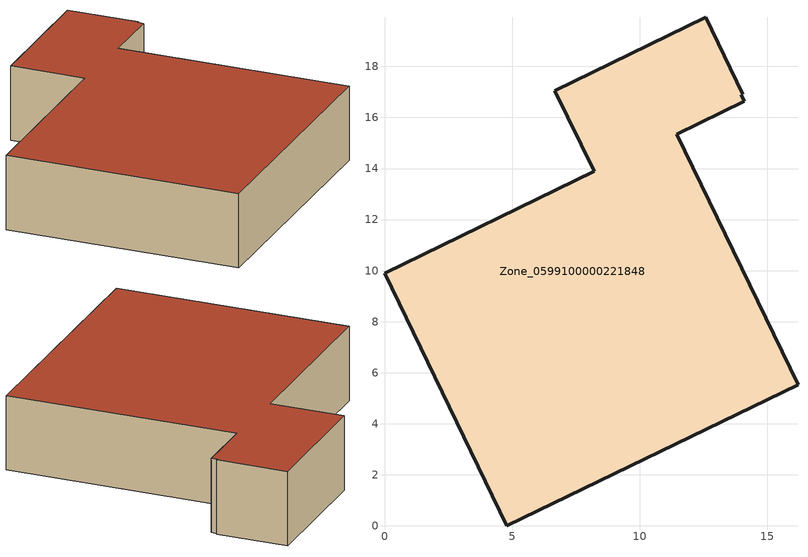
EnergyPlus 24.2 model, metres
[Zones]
Zone_0599100000221848
 floor ground (C_G): 6.68,17.04 12.58,19.93 14.04,16.91 13.99,16.89 14.1,16.63 11.45,15.34 16.2,5.53 4.79,0 0,9.89 8.21,13.9 z0
 wall outside (C_F): 0,9.89 4.79,0 16.2,5.53 11.45,15.34 14.1,16.63 13.99,16.89 14.04,16.91 12.58,19.93 6.68,17.04 8.21,13.9 0,9.89 z0:3.53
 roof outside (C_R): 14.1,16.63 13.99,16.89 14.04,16.91 12.58,19.93 6.68,17.04 8.21,13.9 0,9.89 4.79,0 16.2,5.53 11.45,15.34 z3.53
[BUILDING]
Pand.0599100000221848: North Axis=0; Terrain=City; Loads Convergence Tolerance Value=0.04; Temperature Convergence Tolerance Value=0.4; Solar Distribution=FullExterior; Maximum Number of Warmup Days=25; Minimum Number of Warmup Days=1
[Site:Location]
Rotterdam.The.Hague.AP_ZH_NLD Design_Conditions: Latitude=51.96; Longitude=4.45; Time Zone=1; Elevation=-4.5
[SITE:GROUNDTEMPERATURE:BUILDINGSURFACE]
18, 18, 18, 18, 18, 18, 18, 18, 18, 18, 18, 18
[MATERIAL] Thermal Absorptance=0.9; Solar Absorptance=0.7; Visible Absorptance=0.7
Name | Roughness | Thickness | Conductivity | Density | Specific Heat
G.D.1975-1991 | MediumSmooth | 0.15 | 0.288461 | 540 | 1210
F.D.1975-1991 | Rough | 0.3 | 0.230769 | 1920 | 840
R.D.1975-1991 | MediumRough | 0.2 | 0.153846 | 1500 | 1000
[CONSTRUCTION]
C_G: G.D.1975-1991
C_F: F.D.1975-1991
C_R: R.D.1975-1991
[ZONE]
Zone_0599100000221848: Type=1; Multiplier=1; Ceiling Height=Autocalculate; Volume=Autocalculate; Floor Area=autocalculate; Part of Total Floor Area=Yes
[ZONEINFILTRATION:DESIGNFLOWRATE]
Infil_Zone_0599100000221848: Zone or ZoneList or Space or SpaceList=Zone_0599100000221848; Schedule=AlwaysOn; Design Flow Rate Calculation Method=Flow/Area; Flow Rate per Floor Area=0.0042; Constant Term Coefficient=1; Temperature Term Coefficient=0; Velocity Term Coefficient=0; Velocity Squared Term Coefficient=0
[HVACTEMPLATE:ZONE:IDEALLOADSAIRSYSTEM]
Zone_0599100000221848: Maximum Heating Supply Air Temperature=50; Minimum Cooling Supply Air Temperature=13; Maximum Heating Supply Air Humidity Ratio=0.0156; Minimum Cooling Supply Air Humidity Ratio=0.0077; Heating Limit=NoLimit; Cooling Limit=NoLimit; Dehumidification Control Type=ConstantSensibleHeatRatio; Cooling Sensible Heat Ratio=0.7; Dehumidification Setpoint=60; Humidification Control Type=None; Humidification Setpoint=30; Outdoor Air Method=None; Outdoor Air Flow Rate per Person=0.00944; Outdoor Air Flow Rate per Zone Floor Area=0; Outdoor Air Flow Rate per Zone=0; Demand Controlled Ventilation Type=None; Outdoor Air Economizer Type=NoEconomizer; Heat Recovery Type=None; Sensible Heat Recovery Effectiveness=0.7; Latent Heat Recovery Effectiveness=0.65
[ZONECONTROL:THERMOSTAT]
ThermostatControl_Zone_0599100000221848: Zone or ZoneList=Zone_0599100000221848; Control Type Schedule=DualSetpointControlType; Control 1=Thermostat_Zone_0599100000221848; Temperature Difference Between Cutout And Setpoint=0
[THERMOSTATSETPOINT:DUALSETPOINT]
Thermostat_Zone_0599100000221848: Heating Setpoint Temperature Schedule=HeatingSetpoint_Zone_0599100000221848; Cooling Setpoint Temperature Schedule=CoolingSetpoint_Zone_0599100000221848
[SCHEDULE:COMPACT]
HeatingSetpoint_Zone_0599100000221848: Through: 12/31, For: AllDays, Until: 24:00, 21
CoolingSetpoint_Zone_0599100000221848: Through: 12/31, For: AllDays, Until: 24:00, 24
DualSetpointControlType: Through: 12/31, For: AllDays, Until: 24:00, 4
AlwaysOn: Through: 12/31, For: AllDays, Until: 24:00, 1
